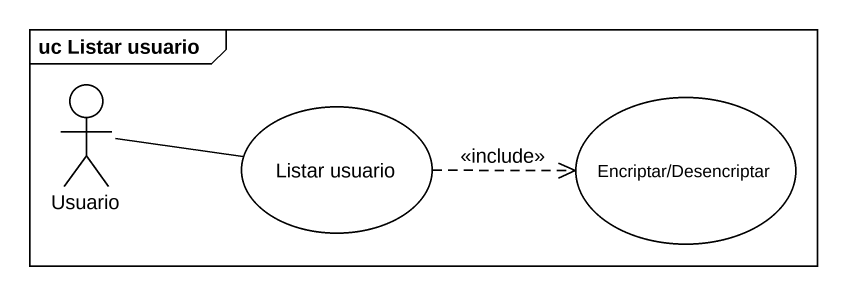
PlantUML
@startuml
mainframe uc Listar usuario
actor Usuario
usecase "Listar usuario" as Listar_usuario
usecase "Encriptar/Desencriptar" as Encriptar_Desencriptar
Usuario -right- Listar_usuario
Listar_usuario .right.> Encriptar_Desencriptar : <<include>>
@enduml
